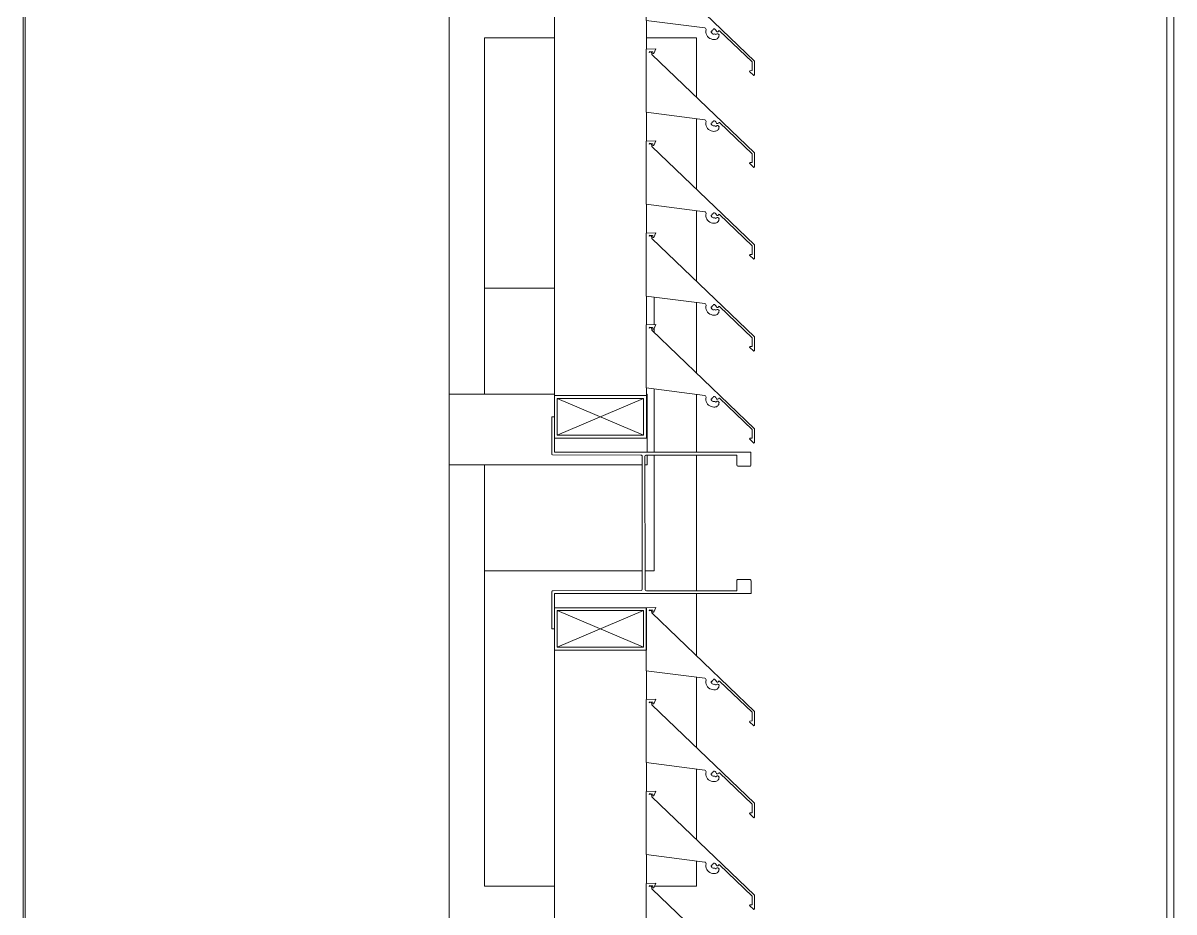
# Model space of a CAD drawing. Header units: millimetres. Extents: x -220592 to 404889, y -217665 to 38245.
# Drawn here: x 7599.07 to 7607.21, y -48134.31 to -48128.02 of the extents above; entities that cross this region are included whole.
import ezdxf

# ---------------------------------------------------------------- set-up
doc = ezdxf.new("R2010")
doc.units = ezdxf.units.MM
doc.linetypes.add('XKITLINE00', pattern=[0])
doc.layers.add('000 - 0_HIDE_OBJ_FRAMING_DEF_SUB_1', color=7, linetype='Continuous')
doc.layers.add('Part', color=7, linetype='Continuous', lineweight=0)

# ---------------------------------------------------------------- blocks, each defined once
blk = doc.blocks.new('*A13531')
at = {"layer": '000 - 0_HIDE_OBJ_FRAMING_DEF_SUB_1', "color": 7, "linetype": 'XKITLINE00', "lineweight": 0}
for p, q in [((-138.563334, 70.570805), (-138.563334, 90.904836)), ((-135.563334, 67.570805), (-135.563334, 90.530603))]:
    blk.add_line(p, q, dxfattribs=at)
blk = doc.blocks.new('*A13673')
at = {"layer": 'Part', "color": 7, "linetype": 'XKITLINE00', "lineweight": 0}
for p, q in [((-134.168236, 82.660123), (-134.168243, 82.214453)), ((-134.10055, 82.662745), (-134.168236, 82.660123)), ((-134.148356, 82.638428), (-134.14632, 82.645001)), ((-134.13134, 82.641332), (-134.148356, 82.638428)), ((-134.14632, 82.645001), (-134.121337, 82.641861)), ((-134.128443, 82.622789), (-134.13134, 82.641332)), ((-134.121337, 82.641861), (-134.121208, 82.62967)), ((-134.116085, 82.629258), (-134.10055, 82.662745)), ((-133.403321, 81.926543), (-134.128443, 82.622789)), ((-134.121208, 82.62967), (-134.116085, 82.629258)), ((-134.168243, 82.214453), (-133.754237, 82.161423)), ((-133.754237, 82.161423), (-133.749162, 82.159233)), ((-133.749162, 82.159233), (-133.746025, 82.154681)), ((-133.746025, 82.154681), (-133.745786, 82.149159)), ((-133.695578, 82.146735), (-133.693256, 82.154125)), ((-133.693256, 82.154125), (-133.686584, 82.153703)), ((-133.686584, 82.153703), (-133.680508, 82.150913)), ((-133.745786, 82.149159), (-133.747272, 82.139025)), ((-133.747272, 82.139025), (-133.746897, 82.128789)), ((-133.746897, 82.128789), (-133.744674, 82.11879)), ((-133.744674, 82.11879), (-133.740676, 82.10936)), ((-133.740676, 82.10936), (-133.735036, 82.10081)), ((-133.735036, 82.10081), (-133.72794, 82.093423)), ((-133.72794, 82.093423), (-133.719624, 82.087445)), ((-133.719624, 82.087445), (-133.710361, 82.083072)), ((-133.710361, 82.083072), (-133.70046, 82.080449)), ((-133.709279, 82.137625), (-133.701573, 82.138731)), ((-133.70871, 82.131141), (-133.709279, 82.137625)), ((-133.705908, 82.125267), (-133.70871, 82.131141)), ((-133.701226, 82.120745), (-133.705908, 82.125267)), ((-133.702743, 82.145791), (-133.695578, 82.146735)), ((-133.701573, 82.138731), (-133.702743, 82.145791)), ((-133.695258, 82.118147), (-133.701226, 82.120745)), ((-133.70046, 82.080449), (-133.690247, 82.079664)), ((-133.688758, 82.117803), (-133.695258, 82.118147)), ((-133.690247, 82.079664), (-133.683448, 82.079762)), ((-133.68284, 82.118708), (-133.688758, 82.117803)), ((-133.683448, 82.079762), (-133.67772, 82.080398)), ((-133.678029, 82.116301), (-133.68284, 82.118708)), ((-133.680508, 82.150913), (-133.675841, 82.146126)), ((-133.675999, 82.11132), (-133.678029, 82.116301)), ((-133.67772, 82.080398), (-133.672219, 82.082117)), ((-133.673057, 82.116792), (-133.675999, 82.11132)), ((-133.675841, 82.146126), (-133.672727, 82.138553)), ((-133.6679, 82.12001), (-133.673057, 82.116792)), ((-133.672727, 82.138553), (-133.668544, 82.134396)), ((-133.672219, 82.082117), (-133.667149, 82.084857)), ((-133.668544, 82.134396), (-133.66265, 82.13419)), ((-133.661823, 82.119998), (-133.6679, 82.12001)), ((-133.667149, 82.084857), (-133.662695, 82.088515)), ((-133.662695, 82.088515), (-133.659024, 82.092958)), ((-133.66265, 82.13419), (-133.658186, 82.138044)), ((-133.656679, 82.116761), (-133.661823, 82.119998)), ((-133.659024, 82.092958), (-133.65627, 82.098021)), ((-133.658186, 82.138044), (-133.654531, 82.142671)), ((-133.654039, 82.111287), (-133.656679, 82.116761)), ((-133.65627, 82.098021), (-133.654535, 82.103517)), ((-133.654535, 82.103517), (-133.654039, 82.111287)), ((-133.654531, 82.142671), (-133.649372, 82.141579)), ((-133.649372, 82.141579), (-133.418356, 81.920176)), ((-133.418356, 81.920176), (-133.418699, 81.85883)), ((-133.403874, 81.827392), (-133.403321, 81.926543)), ((-133.436119, 81.858733), (-133.437204, 81.853812)), ((-133.437204, 81.853812), (-133.408555, 81.824923)), ((-133.418699, 81.85883), (-133.436119, 81.858733)), ((-133.408555, 81.824923), (-133.403874, 81.827392))]:
    blk.add_line(p, q, dxfattribs=at)
blk = doc.blocks.new('*A13674')
at = {"layer": 'Part', "color": 7, "linetype": 'XKITLINE00', "lineweight": 0}
for p, q in [((-134.168236, 82.010123), (-134.168243, 81.564453)), ((-134.10055, 82.012745), (-134.168236, 82.010123)), ((-134.148356, 81.988428), (-134.14632, 81.995001)), ((-134.13134, 81.991332), (-134.148356, 81.988428)), ((-134.14632, 81.995001), (-134.121337, 81.991861)), ((-134.128443, 81.972789), (-134.13134, 81.991332)), ((-134.121337, 81.991861), (-134.121208, 81.97967)), ((-134.116085, 81.979258), (-134.10055, 82.012745)), ((-133.403321, 81.276543), (-134.128443, 81.972789)), ((-134.121208, 81.97967), (-134.116085, 81.979258)), ((-134.168243, 81.564453), (-133.754237, 81.511423)), ((-133.754237, 81.511423), (-133.749162, 81.509233)), ((-133.749162, 81.509233), (-133.746025, 81.504681)), ((-133.746025, 81.504681), (-133.745786, 81.499159)), ((-133.695578, 81.496735), (-133.693256, 81.504125)), ((-133.693256, 81.504125), (-133.686584, 81.503703)), ((-133.686584, 81.503703), (-133.680508, 81.500913)), ((-133.680508, 81.500913), (-133.675841, 81.496126)), ((-133.745786, 81.499159), (-133.747272, 81.489025)), ((-133.747272, 81.489025), (-133.746897, 81.478789)), ((-133.746897, 81.478789), (-133.744674, 81.46879)), ((-133.744674, 81.46879), (-133.740676, 81.45936)), ((-133.740676, 81.45936), (-133.735036, 81.45081)), ((-133.735036, 81.45081), (-133.72794, 81.443423)), ((-133.72794, 81.443423), (-133.719624, 81.437445)), ((-133.719624, 81.437445), (-133.710361, 81.433072)), ((-133.710361, 81.433072), (-133.70046, 81.430449)), ((-133.709279, 81.487625), (-133.701573, 81.488731)), ((-133.70871, 81.481141), (-133.709279, 81.487625)), ((-133.705908, 81.475267), (-133.70871, 81.481141)), ((-133.701226, 81.470745), (-133.705908, 81.475267)), ((-133.702743, 81.495791), (-133.695578, 81.496735)), ((-133.701573, 81.488731), (-133.702743, 81.495791)), ((-133.695258, 81.468147), (-133.701226, 81.470745)), ((-133.70046, 81.430449), (-133.690247, 81.429664)), ((-133.688758, 81.467803), (-133.695258, 81.468147)), ((-133.690247, 81.429664), (-133.683448, 81.429762)), ((-133.68284, 81.468708), (-133.688758, 81.467803)), ((-133.683448, 81.429762), (-133.67772, 81.430398)), ((-133.678029, 81.466301), (-133.68284, 81.468708)), ((-133.675999, 81.46132), (-133.678029, 81.466301)), ((-133.67772, 81.430398), (-133.672219, 81.432117)), ((-133.673057, 81.466792), (-133.675999, 81.46132)), ((-133.675841, 81.496126), (-133.672727, 81.488553)), ((-133.6679, 81.47001), (-133.673057, 81.466792)), ((-133.672727, 81.488553), (-133.668544, 81.484396)), ((-133.672219, 81.432117), (-133.667149, 81.434857)), ((-133.668544, 81.484396), (-133.66265, 81.48419)), ((-133.661823, 81.469998), (-133.6679, 81.47001)), ((-133.667149, 81.434857), (-133.662695, 81.438515)), ((-133.662695, 81.438515), (-133.659024, 81.442958)), ((-133.66265, 81.48419), (-133.658186, 81.488044)), ((-133.656679, 81.466761), (-133.661823, 81.469998)), ((-133.659024, 81.442958), (-133.65627, 81.448021)), ((-133.658186, 81.488044), (-133.654531, 81.492671)), ((-133.654039, 81.461287), (-133.656679, 81.466761)), ((-133.65627, 81.448021), (-133.654535, 81.453517)), ((-133.654535, 81.453517), (-133.654039, 81.461287)), ((-133.654531, 81.492671), (-133.649372, 81.491579)), ((-133.649372, 81.491579), (-133.418356, 81.270176)), ((-133.418356, 81.270176), (-133.418699, 81.20883)), ((-133.403874, 81.177392), (-133.403321, 81.276543)), ((-133.436119, 81.208733), (-133.437204, 81.203812)), ((-133.437204, 81.203812), (-133.408555, 81.174923)), ((-133.418699, 81.20883), (-133.436119, 81.208733)), ((-133.408555, 81.174923), (-133.403874, 81.177392))]:
    blk.add_line(p, q, dxfattribs=at)
blk = doc.blocks.new('*A13675')
at = {"layer": 'Part', "color": 7, "linetype": 'XKITLINE00', "lineweight": 0}
for p, q in [((-134.168236, 81.360123), (-134.168243, 80.914453)), ((-134.10055, 81.362745), (-134.168236, 81.360123)), ((-134.148356, 81.338428), (-134.14632, 81.345001)), ((-134.13134, 81.341332), (-134.148356, 81.338428)), ((-134.14632, 81.345001), (-134.121337, 81.341861)), ((-134.128443, 81.322789), (-134.13134, 81.341332)), ((-134.121337, 81.341861), (-134.121208, 81.32967)), ((-134.116085, 81.329258), (-134.10055, 81.362745)), ((-133.403321, 80.626543), (-134.128443, 81.322789)), ((-134.121208, 81.32967), (-134.116085, 81.329258)), ((-134.168243, 80.914453), (-133.754237, 80.861423)), ((-133.754237, 80.861423), (-133.749162, 80.859233)), ((-133.749162, 80.859233), (-133.746025, 80.854681)), ((-133.746025, 80.854681), (-133.745786, 80.849159)), ((-133.695578, 80.846735), (-133.693256, 80.854125)), ((-133.693256, 80.854125), (-133.686584, 80.853703)), ((-133.686584, 80.853703), (-133.680508, 80.850913)), ((-133.680508, 80.850913), (-133.675841, 80.846126)), ((-133.745786, 80.849159), (-133.747272, 80.839025)), ((-133.747272, 80.839025), (-133.746897, 80.828789)), ((-133.746897, 80.828789), (-133.744674, 80.81879)), ((-133.744674, 80.81879), (-133.740676, 80.80936)), ((-133.740676, 80.80936), (-133.735036, 80.80081)), ((-133.735036, 80.80081), (-133.72794, 80.793423)), ((-133.72794, 80.793423), (-133.719624, 80.787445)), ((-133.719624, 80.787445), (-133.710361, 80.783072)), ((-133.710361, 80.783072), (-133.70046, 80.780449)), ((-133.709279, 80.837625), (-133.701573, 80.838731)), ((-133.70871, 80.831141), (-133.709279, 80.837625)), ((-133.705908, 80.825267), (-133.70871, 80.831141)), ((-133.701226, 80.820745), (-133.705908, 80.825267)), ((-133.702743, 80.845791), (-133.695578, 80.846735)), ((-133.701573, 80.838731), (-133.702743, 80.845791)), ((-133.695258, 80.818147), (-133.701226, 80.820745)), ((-133.70046, 80.780449), (-133.690247, 80.779664)), ((-133.688758, 80.817803), (-133.695258, 80.818147)), ((-133.690247, 80.779664), (-133.683448, 80.779762)), ((-133.68284, 80.818708), (-133.688758, 80.817803)), ((-133.683448, 80.779762), (-133.67772, 80.780398)), ((-133.678029, 80.816301), (-133.68284, 80.818708)), ((-133.675999, 80.81132), (-133.678029, 80.816301)), ((-133.67772, 80.780398), (-133.672219, 80.782117)), ((-133.673057, 80.816792), (-133.675999, 80.81132)), ((-133.675841, 80.846126), (-133.672727, 80.838553)), ((-133.6679, 80.82001), (-133.673057, 80.816792)), ((-133.672727, 80.838553), (-133.668544, 80.834396)), ((-133.672219, 80.782117), (-133.667149, 80.784857)), ((-133.668544, 80.834396), (-133.66265, 80.83419)), ((-133.661823, 80.819998), (-133.6679, 80.82001)), ((-133.667149, 80.784857), (-133.662695, 80.788515)), ((-133.662695, 80.788515), (-133.659024, 80.792958)), ((-133.66265, 80.83419), (-133.658186, 80.838044)), ((-133.656679, 80.816761), (-133.661823, 80.819998)), ((-133.659024, 80.792958), (-133.65627, 80.798021)), ((-133.658186, 80.838044), (-133.654531, 80.842671)), ((-133.654039, 80.811287), (-133.656679, 80.816761)), ((-133.65627, 80.798021), (-133.654535, 80.803517)), ((-133.654535, 80.803517), (-133.654039, 80.811287)), ((-133.654531, 80.842671), (-133.649372, 80.841579)), ((-133.649372, 80.841579), (-133.418356, 80.620176)), ((-133.418356, 80.620176), (-133.418699, 80.55883)), ((-133.403874, 80.527392), (-133.403321, 80.626543)), ((-133.436119, 80.558733), (-133.437204, 80.553812)), ((-133.437204, 80.553812), (-133.408555, 80.524923)), ((-133.418699, 80.55883), (-133.436119, 80.558733)), ((-133.408555, 80.524923), (-133.403874, 80.527392))]:
    blk.add_line(p, q, dxfattribs=at)
blk = doc.blocks.new('*A13676')
at = {"layer": 'Part', "color": 7, "linetype": 'XKITLINE00', "lineweight": 0}
for p, q in [((-134.168236, 80.710123), (-134.168243, 80.264453)), ((-134.10055, 80.712745), (-134.168236, 80.710123)), ((-134.148356, 80.688428), (-134.14632, 80.695001)), ((-134.13134, 80.691332), (-134.148356, 80.688428)), ((-134.14632, 80.695001), (-134.121337, 80.691861)), ((-134.128443, 80.672789), (-134.13134, 80.691332)), ((-134.121337, 80.691861), (-134.121208, 80.67967)), ((-134.116085, 80.679258), (-134.10055, 80.712745)), ((-133.403321, 79.976543), (-134.128443, 80.672789)), ((-134.121208, 80.67967), (-134.116085, 80.679258)), ((-134.168243, 80.264453), (-133.754237, 80.211423)), ((-133.754237, 80.211423), (-133.749162, 80.209233)), ((-133.749162, 80.209233), (-133.746025, 80.204681)), ((-133.745786, 80.199159), (-133.747272, 80.189025)), ((-133.746025, 80.204681), (-133.745786, 80.199159)), ((-133.695578, 80.196735), (-133.693256, 80.204125)), ((-133.693256, 80.204125), (-133.686584, 80.203703)), ((-133.686584, 80.203703), (-133.680508, 80.200913)), ((-133.680508, 80.200913), (-133.675841, 80.196126)), ((-133.747272, 80.189025), (-133.746897, 80.178789)), ((-133.746897, 80.178789), (-133.744674, 80.16879)), ((-133.744674, 80.16879), (-133.740676, 80.15936)), ((-133.740676, 80.15936), (-133.735036, 80.15081)), ((-133.735036, 80.15081), (-133.72794, 80.143423)), ((-133.72794, 80.143423), (-133.719624, 80.137445)), ((-133.719624, 80.137445), (-133.710361, 80.133072)), ((-133.710361, 80.133072), (-133.70046, 80.130449)), ((-133.709279, 80.187625), (-133.701573, 80.188731)), ((-133.70871, 80.181141), (-133.709279, 80.187625)), ((-133.705908, 80.175267), (-133.70871, 80.181141)), ((-133.701226, 80.170745), (-133.705908, 80.175267)), ((-133.702743, 80.195791), (-133.695578, 80.196735)), ((-133.701573, 80.188731), (-133.702743, 80.195791)), ((-133.695258, 80.168147), (-133.701226, 80.170745)), ((-133.70046, 80.130449), (-133.690247, 80.129664)), ((-133.688758, 80.167803), (-133.695258, 80.168147)), ((-133.690247, 80.129664), (-133.683448, 80.129762)), ((-133.68284, 80.168708), (-133.688758, 80.167803)), ((-133.683448, 80.129762), (-133.67772, 80.130398)), ((-133.678029, 80.166301), (-133.68284, 80.168708)), ((-133.675999, 80.16132), (-133.678029, 80.166301)), ((-133.67772, 80.130398), (-133.672219, 80.132117)), ((-133.673057, 80.166792), (-133.675999, 80.16132)), ((-133.675841, 80.196126), (-133.672727, 80.188553)), ((-133.6679, 80.17001), (-133.673057, 80.166792)), ((-133.672727, 80.188553), (-133.668544, 80.184396)), ((-133.672219, 80.132117), (-133.667149, 80.134857)), ((-133.668544, 80.184396), (-133.66265, 80.18419)), ((-133.661823, 80.169998), (-133.6679, 80.17001)), ((-133.667149, 80.134857), (-133.662695, 80.138515)), ((-133.662695, 80.138515), (-133.659024, 80.142958)), ((-133.66265, 80.18419), (-133.658186, 80.188044)), ((-133.656679, 80.166761), (-133.661823, 80.169998)), ((-133.659024, 80.142958), (-133.65627, 80.148021)), ((-133.658186, 80.188044), (-133.654531, 80.192671)), ((-133.654039, 80.161287), (-133.656679, 80.166761)), ((-133.65627, 80.148021), (-133.654535, 80.153517)), ((-133.654535, 80.153517), (-133.654039, 80.161287)), ((-133.654531, 80.192671), (-133.649372, 80.191579)), ((-133.649372, 80.191579), (-133.418356, 79.970176)), ((-133.418356, 79.970176), (-133.418699, 79.90883)), ((-133.403874, 79.877392), (-133.403321, 79.976543)), ((-133.436119, 79.908733), (-133.437204, 79.903812)), ((-133.437204, 79.903812), (-133.408555, 79.874923)), ((-133.418699, 79.90883), (-133.436119, 79.908733)), ((-133.408555, 79.874923), (-133.403874, 79.877392))]:
    blk.add_line(p, q, dxfattribs=at)
blk = doc.blocks.new('*A13677')
at = {"layer": 'Part', "color": 7, "linetype": 'XKITLINE00', "lineweight": 0}
for p, q in [((-134.168236, 80.060123), (-134.168243, 79.614453)), ((-134.10055, 80.062745), (-134.168236, 80.060123)), ((-134.148356, 80.038428), (-134.14632, 80.045001)), ((-134.13134, 80.041332), (-134.148356, 80.038428)), ((-134.14632, 80.045001), (-134.121337, 80.041861)), ((-134.128443, 80.022789), (-134.13134, 80.041332)), ((-134.121337, 80.041861), (-134.121208, 80.02967)), ((-134.116085, 80.029258), (-134.10055, 80.062745)), ((-133.403321, 79.326543), (-134.128443, 80.022789)), ((-134.121208, 80.02967), (-134.116085, 80.029258)), ((-134.168243, 79.614453), (-133.754237, 79.561423)), ((-133.754237, 79.561423), (-133.749162, 79.559233)), ((-133.749162, 79.559233), (-133.746025, 79.554681)), ((-133.745786, 79.549159), (-133.747272, 79.539025)), ((-133.746025, 79.554681), (-133.745786, 79.549159)), ((-133.702743, 79.545791), (-133.695578, 79.546735)), ((-133.695578, 79.546735), (-133.693256, 79.554125)), ((-133.693256, 79.554125), (-133.686584, 79.553703)), ((-133.686584, 79.553703), (-133.680508, 79.550913)), ((-133.680508, 79.550913), (-133.675841, 79.546126)), ((-133.747272, 79.539025), (-133.746897, 79.528789)), ((-133.746897, 79.528789), (-133.744674, 79.51879)), ((-133.744674, 79.51879), (-133.740676, 79.50936)), ((-133.740676, 79.50936), (-133.735036, 79.50081)), ((-133.735036, 79.50081), (-133.72794, 79.493423)), ((-133.72794, 79.493423), (-133.719624, 79.487445)), ((-133.719624, 79.487445), (-133.710361, 79.483072)), ((-133.710361, 79.483072), (-133.70046, 79.480449)), ((-133.709279, 79.537625), (-133.701573, 79.538731)), ((-133.70871, 79.531141), (-133.709279, 79.537625)), ((-133.705908, 79.525267), (-133.70871, 79.531141)), ((-133.701226, 79.520745), (-133.705908, 79.525267)), ((-133.701573, 79.538731), (-133.702743, 79.545791)), ((-133.695258, 79.518147), (-133.701226, 79.520745)), ((-133.70046, 79.480449), (-133.690247, 79.479664)), ((-133.688758, 79.517803), (-133.695258, 79.518147)), ((-133.690247, 79.479664), (-133.683448, 79.479762)), ((-133.68284, 79.518708), (-133.688758, 79.517803)), ((-133.683448, 79.479762), (-133.67772, 79.480398)), ((-133.678029, 79.516301), (-133.68284, 79.518708)), ((-133.675999, 79.51132), (-133.678029, 79.516301)), ((-133.67772, 79.480398), (-133.672219, 79.482117)), ((-133.673057, 79.516792), (-133.675999, 79.51132)), ((-133.675841, 79.546126), (-133.672727, 79.538553)), ((-133.6679, 79.52001), (-133.673057, 79.516792)), ((-133.672727, 79.538553), (-133.668544, 79.534396)), ((-133.672219, 79.482117), (-133.667149, 79.484857)), ((-133.668544, 79.534396), (-133.66265, 79.53419)), ((-133.661823, 79.519998), (-133.6679, 79.52001)), ((-133.667149, 79.484857), (-133.662695, 79.488515)), ((-133.662695, 79.488515), (-133.659024, 79.492958)), ((-133.66265, 79.53419), (-133.658186, 79.538044)), ((-133.656679, 79.516761), (-133.661823, 79.519998)), ((-133.659024, 79.492958), (-133.65627, 79.498021)), ((-133.658186, 79.538044), (-133.654531, 79.542671)), ((-133.654039, 79.511287), (-133.656679, 79.516761)), ((-133.65627, 79.498021), (-133.654535, 79.503517)), ((-133.654535, 79.503517), (-133.654039, 79.511287)), ((-133.654531, 79.542671), (-133.649372, 79.541579)), ((-133.649372, 79.541579), (-133.418356, 79.320176)), ((-133.418356, 79.320176), (-133.418699, 79.25883)), ((-133.403874, 79.227392), (-133.403321, 79.326543)), ((-133.436119, 79.258733), (-133.437204, 79.253812)), ((-133.437204, 79.253812), (-133.408555, 79.224923)), ((-133.418699, 79.25883), (-133.436119, 79.258733)), ((-133.408555, 79.224923), (-133.403874, 79.227392))]:
    blk.add_line(p, q, dxfattribs=at)
blk = doc.blocks.new('*A13678')
at = {"layer": 'Part', "color": 7, "linetype": 'XKITLINE00', "lineweight": 0}
for p, q in [((-134.168045, 79.560249), (-134.818045, 79.560249)), ((-134.818045, 79.560249), (-134.818045, 79.260249)), ((-134.168045, 79.260249), (-134.168045, 79.560249)), ((-134.798045, 79.280249), (-134.188045, 79.540249)), ((-134.798045, 79.540249), (-134.188045, 79.280249)), ((-134.798045, 79.280249), (-134.798045, 79.540249)), ((-134.798045, 79.540249), (-134.188045, 79.540249)), ((-134.188045, 79.540249), (-134.188045, 79.280249)), ((-134.818045, 79.260249), (-134.168045, 79.260249)), ((-134.188045, 79.280249), (-134.798045, 79.280249))]:
    blk.add_line(p, q, dxfattribs=at)
blk = doc.blocks.new('*A13690')
at = {"layer": 'Part', "color": 7, "linetype": 'XKITLINE00', "lineweight": 0}
for p, q in [((-134.818045, 79.560249), (-134.818045, 90.160135)), ((-134.168045, 89.810131), (-134.168045, 90.014427)), ((-134.168045, 89.160131), (-134.168045, 89.364427)), ((-134.168045, 88.510131), (-134.168045, 88.714427)), ((-134.168045, 87.860131), (-134.168045, 88.064427)), ((-134.168045, 87.210131), (-134.168045, 87.414427)), ((-134.168045, 86.560131), (-134.168045, 86.764427)), ((-134.168045, 85.910131), (-134.168045, 86.114427)), ((-134.168045, 85.260131), (-134.168045, 85.464427)), ((-134.168045, 84.610131), (-134.168045, 84.814427)), ((-134.168045, 83.960131), (-134.168045, 84.164427)), ((-134.168045, 83.310131), (-134.168045, 83.514427)), ((-134.168045, 82.660131), (-134.168045, 82.864427)), ((-134.168045, 82.010131), (-134.168045, 82.214427)), ((-134.168045, 81.360131), (-134.168045, 81.564427)), ((-134.168045, 80.710131), (-134.168045, 80.914427)), ((-134.168045, 80.060131), (-134.168045, 80.264427)), ((-134.168045, 79.560249), (-134.168045, 79.614427))]:
    blk.add_line(p, q, dxfattribs=at)
blk = doc.blocks.new('*A13691')
at = {"layer": 'Part', "color": 7, "linetype": 'XKITLINE00', "lineweight": 0}
for p, q in [((-135.313349, 80.320764), (-134.818045, 80.320764)), ((-135.313349, 79.570764), (-135.313349, 80.320764)), ((-134.113349, 80.062249), (-134.113349, 80.257421)), ((-134.113349, 80.008296), (-134.113349, 80.035156)), ((-134.113349, 79.160153), (-134.113349, 79.607421)), ((-135.313349, 78.320764), (-135.313349, 79.070764)), ((-134.113349, 78.320764), (-134.113349, 79.139461)), ((-135.313349, 78.320764), (-134.197571, 78.320764)), ((-134.176918, 78.320764), (-134.113349, 78.320764))]:
    blk.add_line(p, q, dxfattribs=at)
blk = doc.blocks.new('*A13692')
at = {"layer": 'Part', "color": 7, "linetype": 'XKITLINE00', "lineweight": 0}
for p, q in [((-135.563334, 79.570764), (-134.818045, 79.570764)), ((-134.168045, 79.570764), (-134.163349, 79.570764)), ((-134.163349, 79.160144), (-134.163349, 79.570764)), ((-135.563334, 79.070764), (-134.197702, 79.070764)), ((-134.177654, 79.070764), (-134.163349, 79.070764)), ((-134.163349, 79.070764), (-134.163349, 79.139393))]:
    blk.add_line(p, q, dxfattribs=at)
blk = doc.blocks.new('*A13837')
at = {"layer": 'Part', "color": 7, "linetype": 'XKITLINE00', "lineweight": 0}
for p, q in [((-134.817761, 79.41003), (-134.837761, 79.410027)), ((-134.837761, 79.410027), (-134.837716, 79.150027)), ((-134.817717, 79.16003), (-134.817761, 79.41003)), ((-134.837716, 79.150027), (-134.836029, 79.144471)), ((-134.836029, 79.144471), (-134.831541, 79.140789)), ((-134.831541, 79.140789), (-134.207714, 79.140137)), ((-133.427717, 79.160273), (-134.817717, 79.16003)), ((-134.207714, 79.140137), (-134.202158, 79.138452)), ((-134.171541, 79.139382), (-133.527714, 79.140255)), ((-133.527714, 79.140255), (-133.527702, 79.070255)), ((-133.428462, 79.066446), (-133.427717, 79.160273)), ((-134.202158, 79.138452), (-134.198474, 79.133965)), ((-134.198474, 79.133965), (-134.197712, 79.130138)), ((-134.197548, 78.190138), (-134.197712, 79.130138)), ((-134.177712, 79.130142), (-134.176028, 79.135698)), ((-134.176786, 78.186315), (-134.177712, 79.130142)), ((-134.176028, 79.135698), (-134.171541, 79.139382)), ((-133.527702, 79.070255), (-133.526015, 79.0647)), ((-133.526015, 79.0647), (-133.521527, 79.061018)), ((-133.521527, 79.061018), (-133.4377, 79.060271)), ((-133.4377, 79.060271), (-133.432145, 79.061957)), ((-133.432145, 79.061957), (-133.428462, 79.066446)), ((-133.526798, 78.254082), (-133.527546, 78.180255)), ((-133.523116, 78.258571), (-133.526798, 78.254082)), ((-133.51756, 78.260257), (-133.523116, 78.258571)), ((-133.433733, 78.25951), (-133.51756, 78.260257)), ((-133.429245, 78.255828), (-133.433733, 78.25951)), ((-133.427559, 78.250273), (-133.429245, 78.255828)), ((-133.427543, 78.160273), (-133.427559, 78.250273)), ((-134.836784, 78.173854), (-134.837499, 77.910027)), ((-134.833102, 78.178342), (-134.836784, 78.173854)), ((-134.827546, 78.180028), (-134.833102, 78.178342)), ((-134.20372, 78.180899), (-134.827546, 78.180028)), ((-134.199232, 78.184582), (-134.20372, 78.180899)), ((-134.197548, 78.190138), (-134.199232, 78.184582)), ((-134.173102, 78.181828), (-134.176786, 78.186315)), ((-134.167546, 78.180144), (-134.173102, 78.181828)), ((-133.527546, 78.180255), (-134.167546, 78.180144)), ((-134.817543, 78.16003), (-133.427543, 78.160273)), ((-134.817499, 77.91003), (-134.817543, 78.16003)), ((-134.837499, 77.910027), (-134.817499, 77.91003))]:
    blk.add_line(p, q, dxfattribs=at)
blk = doc.blocks.new('*A13845')
at = {"layer": '000 - 0_HIDE_OBJ_FRAMING_DEF_SUB_1', "color": 7, "linetype": 'XKITLINE00', "lineweight": 0}
for p, q in [((-130.485516, 59.830765), (-130.485516, 88.290005)), ((-130.435516, 59.830765), (-130.435516, 88.23979))]:
    blk.add_line(p, q, dxfattribs=at)
blk = doc.blocks.new('*A13851')
at = {"layer": 'Part', "color": 7, "linetype": 'XKITLINE00', "lineweight": 0}
for p, q in [((-134.818045, 67.225501), (-134.818045, 77.760135)), ((-134.168045, 77.410131), (-134.168045, 77.614427)), ((-134.168045, 76.760131), (-134.168045, 76.964427)), ((-134.168045, 76.110131), (-134.168045, 76.314427)), ((-134.168045, 75.460131), (-134.168045, 75.664427)), ((-134.168045, 74.810131), (-134.168045, 75.014427)), ((-134.168045, 74.160131), (-134.168045, 74.364427)), ((-134.168045, 73.510131), (-134.168045, 73.714427)), ((-134.168045, 72.860131), (-134.168045, 73.064427)), ((-134.168045, 72.210131), (-134.168045, 72.414427)), ((-134.168045, 71.560131), (-134.168045, 71.764427)), ((-134.168045, 70.910131), (-134.168045, 71.114427)), ((-134.168045, 70.260131), (-134.168045, 70.464427)), ((-134.168045, 69.610131), (-134.168045, 69.814427)), ((-134.168045, 68.960131), (-134.168045, 69.164427)), ((-134.168045, 68.310131), (-134.168045, 68.514427)), ((-134.168045, 67.660131), (-134.168045, 67.864427))]:
    blk.add_line(p, q, dxfattribs=at)
blk = doc.blocks.new('*A13867')
at = {"layer": 'Part', "color": 7, "linetype": 'XKITLINE00', "lineweight": 0}
blk.add_line((-138.577448, 70.570805), (-138.577448, 90.919535), dxfattribs=at)
blk = doc.blocks.new('*A13868')
at = {"layer": 'Part', "color": 7, "linetype": 'XKITLINE00', "lineweight": 0}
for p, q in [((-135.313349, 82.090846), (-134.818045, 82.090846)), ((-135.313349, 79.570764), (-135.313349, 82.090846)), ((-134.168045, 82.090846), (-133.813349, 82.090846)), ((-133.813349, 81.670243), (-133.813349, 82.090846)), ((-133.813349, 81.020243), (-133.813349, 81.518995)), ((-133.813349, 80.370243), (-133.813349, 80.868995)), ((-133.813349, 79.720243), (-133.813349, 80.218995)), ((-133.813349, 79.160205), (-133.813349, 79.568995)), ((-133.813349, 78.180205), (-133.813349, 79.139868)), ((-135.313349, 76.090846), (-135.313349, 79.070764)), ((-133.813349, 77.720243), (-133.813349, 78.160205)), ((-133.813349, 77.070243), (-133.813349, 77.568995)), ((-133.813349, 76.420243), (-133.813349, 76.918995)), ((-133.813349, 76.090846), (-133.813349, 76.268995)), ((-135.313349, 76.090846), (-134.818045, 76.090846)), ((-134.147607, 76.090846), (-134.134188, 76.090846)), ((-134.131264, 76.090846), (-134.121326, 76.090846)), ((-134.110709, 76.090846), (-133.813349, 76.090846))]:
    blk.add_line(p, q, dxfattribs=at)
blk = doc.blocks.new('*A13983')
at = {"layer": 'Part', "color": 7, "linetype": 'XKITLINE00', "lineweight": 0}
for p, q in [((-134.168236, 78.060123), (-134.168243, 77.614453)), ((-134.10055, 78.062745), (-134.168236, 78.060123)), ((-134.148356, 78.038428), (-134.14632, 78.045001)), ((-134.13134, 78.041332), (-134.148356, 78.038428)), ((-134.14632, 78.045001), (-134.121337, 78.041861)), ((-134.128443, 78.022789), (-134.13134, 78.041332)), ((-133.403321, 77.326543), (-134.128443, 78.022789)), ((-134.121337, 78.041861), (-134.121208, 78.02967)), ((-134.121208, 78.02967), (-134.116085, 78.029258)), ((-134.116085, 78.029258), (-134.10055, 78.062745)), ((-134.168243, 77.614453), (-133.754237, 77.561423)), ((-133.754237, 77.561423), (-133.749162, 77.559233)), ((-133.749162, 77.559233), (-133.746025, 77.554681)), ((-133.745786, 77.549159), (-133.747272, 77.539025)), ((-133.747272, 77.539025), (-133.746897, 77.528789)), ((-133.746897, 77.528789), (-133.744674, 77.51879)), ((-133.746025, 77.554681), (-133.745786, 77.549159)), ((-133.744674, 77.51879), (-133.740676, 77.50936)), ((-133.709279, 77.537625), (-133.701573, 77.538731)), ((-133.70871, 77.531141), (-133.709279, 77.537625)), ((-133.705908, 77.525267), (-133.70871, 77.531141)), ((-133.701226, 77.520745), (-133.705908, 77.525267)), ((-133.702743, 77.545791), (-133.695578, 77.546735)), ((-133.701573, 77.538731), (-133.702743, 77.545791)), ((-133.695258, 77.518147), (-133.701226, 77.520745)), ((-133.695578, 77.546735), (-133.693256, 77.554125)), ((-133.688758, 77.517803), (-133.695258, 77.518147)), ((-133.693256, 77.554125), (-133.686584, 77.553703)), ((-133.68284, 77.518708), (-133.688758, 77.517803)), ((-133.686584, 77.553703), (-133.680508, 77.550913)), ((-133.678029, 77.516301), (-133.68284, 77.518708)), ((-133.680508, 77.550913), (-133.675841, 77.546126)), ((-133.675999, 77.51132), (-133.678029, 77.516301)), ((-133.673057, 77.516792), (-133.675999, 77.51132)), ((-133.675841, 77.546126), (-133.672727, 77.538553)), ((-133.6679, 77.52001), (-133.673057, 77.516792)), ((-133.672727, 77.538553), (-133.668544, 77.534396)), ((-133.668544, 77.534396), (-133.66265, 77.53419)), ((-133.661823, 77.519998), (-133.6679, 77.52001)), ((-133.66265, 77.53419), (-133.658186, 77.538044)), ((-133.656679, 77.516761), (-133.661823, 77.519998)), ((-133.658186, 77.538044), (-133.654531, 77.542671)), ((-133.654039, 77.511287), (-133.656679, 77.516761)), ((-133.654535, 77.503517), (-133.654039, 77.511287)), ((-133.654531, 77.542671), (-133.649372, 77.541579)), ((-133.649372, 77.541579), (-133.418356, 77.320176)), ((-133.740676, 77.50936), (-133.735036, 77.50081)), ((-133.735036, 77.50081), (-133.72794, 77.493423)), ((-133.72794, 77.493423), (-133.719624, 77.487445)), ((-133.719624, 77.487445), (-133.710361, 77.483072)), ((-133.710361, 77.483072), (-133.70046, 77.480449)), ((-133.70046, 77.480449), (-133.690247, 77.479664)), ((-133.690247, 77.479664), (-133.683448, 77.479762)), ((-133.683448, 77.479762), (-133.67772, 77.480398)), ((-133.67772, 77.480398), (-133.672219, 77.482117)), ((-133.672219, 77.482117), (-133.667149, 77.484857)), ((-133.667149, 77.484857), (-133.662695, 77.488515)), ((-133.662695, 77.488515), (-133.659024, 77.492958)), ((-133.659024, 77.492958), (-133.65627, 77.498021)), ((-133.65627, 77.498021), (-133.654535, 77.503517)), ((-133.418356, 77.320176), (-133.418699, 77.25883)), ((-133.403874, 77.227392), (-133.403321, 77.326543)), ((-133.436119, 77.258733), (-133.437204, 77.253812)), ((-133.437204, 77.253812), (-133.408555, 77.224923)), ((-133.418699, 77.25883), (-133.436119, 77.258733)), ((-133.408555, 77.224923), (-133.403874, 77.227392))]:
    blk.add_line(p, q, dxfattribs=at)
blk = doc.blocks.new('*A13984')
at = {"layer": 'Part', "color": 7, "linetype": 'XKITLINE00', "lineweight": 0}
for p, q in [((-134.168236, 77.410123), (-134.168243, 76.964453)), ((-134.10055, 77.412745), (-134.168236, 77.410123)), ((-134.148356, 77.388428), (-134.14632, 77.395001)), ((-134.13134, 77.391332), (-134.148356, 77.388428)), ((-134.14632, 77.395001), (-134.121337, 77.391861)), ((-134.128443, 77.372789), (-134.13134, 77.391332)), ((-133.403321, 76.676543), (-134.128443, 77.372789)), ((-134.121337, 77.391861), (-134.121208, 77.37967)), ((-134.121208, 77.37967), (-134.116085, 77.379258)), ((-134.116085, 77.379258), (-134.10055, 77.412745)), ((-134.168243, 76.964453), (-133.754237, 76.911423)), ((-133.754237, 76.911423), (-133.749162, 76.909233)), ((-133.749162, 76.909233), (-133.746025, 76.904681)), ((-133.745786, 76.899159), (-133.747272, 76.889025)), ((-133.747272, 76.889025), (-133.746897, 76.878789)), ((-133.746897, 76.878789), (-133.744674, 76.86879)), ((-133.746025, 76.904681), (-133.745786, 76.899159)), ((-133.744674, 76.86879), (-133.740676, 76.85936)), ((-133.709279, 76.887625), (-133.701573, 76.888731)), ((-133.70871, 76.881141), (-133.709279, 76.887625)), ((-133.705908, 76.875267), (-133.70871, 76.881141)), ((-133.701226, 76.870745), (-133.705908, 76.875267)), ((-133.702743, 76.895791), (-133.695578, 76.896735)), ((-133.701573, 76.888731), (-133.702743, 76.895791)), ((-133.695258, 76.868147), (-133.701226, 76.870745)), ((-133.695578, 76.896735), (-133.693256, 76.904125)), ((-133.688758, 76.867803), (-133.695258, 76.868147)), ((-133.693256, 76.904125), (-133.686584, 76.903703)), ((-133.68284, 76.868708), (-133.688758, 76.867803)), ((-133.686584, 76.903703), (-133.680508, 76.900913)), ((-133.678029, 76.866301), (-133.68284, 76.868708)), ((-133.680508, 76.900913), (-133.675841, 76.896126)), ((-133.675999, 76.86132), (-133.678029, 76.866301)), ((-133.673057, 76.866792), (-133.675999, 76.86132)), ((-133.675841, 76.896126), (-133.672727, 76.888553)), ((-133.6679, 76.87001), (-133.673057, 76.866792)), ((-133.672727, 76.888553), (-133.668544, 76.884396)), ((-133.668544, 76.884396), (-133.66265, 76.88419)), ((-133.661823, 76.869998), (-133.6679, 76.87001)), ((-133.66265, 76.88419), (-133.658186, 76.888044)), ((-133.656679, 76.866761), (-133.661823, 76.869998)), ((-133.658186, 76.888044), (-133.654531, 76.892671)), ((-133.654039, 76.861287), (-133.656679, 76.866761)), ((-133.654535, 76.853517), (-133.654039, 76.861287)), ((-133.654531, 76.892671), (-133.649372, 76.891579)), ((-133.649372, 76.891579), (-133.418356, 76.670176)), ((-133.740676, 76.85936), (-133.735036, 76.85081)), ((-133.735036, 76.85081), (-133.72794, 76.843423)), ((-133.72794, 76.843423), (-133.719624, 76.837445)), ((-133.719624, 76.837445), (-133.710361, 76.833072)), ((-133.710361, 76.833072), (-133.70046, 76.830449)), ((-133.70046, 76.830449), (-133.690247, 76.829664)), ((-133.690247, 76.829664), (-133.683448, 76.829762)), ((-133.683448, 76.829762), (-133.67772, 76.830398)), ((-133.67772, 76.830398), (-133.672219, 76.832117)), ((-133.672219, 76.832117), (-133.667149, 76.834857)), ((-133.667149, 76.834857), (-133.662695, 76.838515)), ((-133.662695, 76.838515), (-133.659024, 76.842958)), ((-133.659024, 76.842958), (-133.65627, 76.848021)), ((-133.65627, 76.848021), (-133.654535, 76.853517)), ((-133.418356, 76.670176), (-133.418699, 76.60883)), ((-133.403874, 76.577392), (-133.403321, 76.676543)), ((-133.436119, 76.608733), (-133.437204, 76.603812)), ((-133.437204, 76.603812), (-133.408555, 76.574923)), ((-133.418699, 76.60883), (-133.436119, 76.608733)), ((-133.408555, 76.574923), (-133.403874, 76.577392))]:
    blk.add_line(p, q, dxfattribs=at)
blk = doc.blocks.new('*A13985')
at = {"layer": 'Part', "color": 7, "linetype": 'XKITLINE00', "lineweight": 0}
for p, q in [((-134.168236, 76.760123), (-134.168243, 76.314453)), ((-134.10055, 76.762745), (-134.168236, 76.760123)), ((-134.148356, 76.738428), (-134.14632, 76.745001)), ((-134.13134, 76.741332), (-134.148356, 76.738428)), ((-134.14632, 76.745001), (-134.121337, 76.741861)), ((-134.128443, 76.722789), (-134.13134, 76.741332)), ((-133.403321, 76.026543), (-134.128443, 76.722789)), ((-134.121337, 76.741861), (-134.121208, 76.72967)), ((-134.121208, 76.72967), (-134.116085, 76.729258)), ((-134.116085, 76.729258), (-134.10055, 76.762745)), ((-134.168243, 76.314453), (-133.754237, 76.261423)), ((-133.754237, 76.261423), (-133.749162, 76.259233)), ((-133.749162, 76.259233), (-133.746025, 76.254681)), ((-133.745786, 76.249159), (-133.747272, 76.239025)), ((-133.747272, 76.239025), (-133.746897, 76.228789)), ((-133.746897, 76.228789), (-133.744674, 76.21879)), ((-133.746025, 76.254681), (-133.745786, 76.249159)), ((-133.744674, 76.21879), (-133.740676, 76.20936)), ((-133.740676, 76.20936), (-133.735036, 76.20081)), ((-133.709279, 76.237625), (-133.701573, 76.238731)), ((-133.70871, 76.231141), (-133.709279, 76.237625)), ((-133.705908, 76.225267), (-133.70871, 76.231141)), ((-133.701226, 76.220745), (-133.705908, 76.225267)), ((-133.702743, 76.245791), (-133.695578, 76.246735)), ((-133.701573, 76.238731), (-133.702743, 76.245791)), ((-133.695258, 76.218147), (-133.701226, 76.220745)), ((-133.695578, 76.246735), (-133.693256, 76.254125)), ((-133.688758, 76.217803), (-133.695258, 76.218147)), ((-133.693256, 76.254125), (-133.686584, 76.253703)), ((-133.68284, 76.218708), (-133.688758, 76.217803)), ((-133.686584, 76.253703), (-133.680508, 76.250913)), ((-133.678029, 76.216301), (-133.68284, 76.218708)), ((-133.680508, 76.250913), (-133.675841, 76.246126)), ((-133.675999, 76.21132), (-133.678029, 76.216301)), ((-133.673057, 76.216792), (-133.675999, 76.21132)), ((-133.675841, 76.246126), (-133.672727, 76.238553)), ((-133.6679, 76.22001), (-133.673057, 76.216792)), ((-133.672727, 76.238553), (-133.668544, 76.234396)), ((-133.668544, 76.234396), (-133.66265, 76.23419)), ((-133.661823, 76.219998), (-133.6679, 76.22001)), ((-133.66265, 76.23419), (-133.658186, 76.238044)), ((-133.656679, 76.216761), (-133.661823, 76.219998)), ((-133.658186, 76.238044), (-133.654531, 76.242671)), ((-133.654039, 76.211287), (-133.656679, 76.216761)), ((-133.654535, 76.203517), (-133.654039, 76.211287)), ((-133.654531, 76.242671), (-133.649372, 76.241579)), ((-133.649372, 76.241579), (-133.418356, 76.020176)), ((-133.735036, 76.20081), (-133.72794, 76.193423)), ((-133.72794, 76.193423), (-133.719624, 76.187445)), ((-133.719624, 76.187445), (-133.710361, 76.183072)), ((-133.710361, 76.183072), (-133.70046, 76.180449)), ((-133.70046, 76.180449), (-133.690247, 76.179664)), ((-133.690247, 76.179664), (-133.683448, 76.179762)), ((-133.683448, 76.179762), (-133.67772, 76.180398)), ((-133.67772, 76.180398), (-133.672219, 76.182117)), ((-133.672219, 76.182117), (-133.667149, 76.184857)), ((-133.667149, 76.184857), (-133.662695, 76.188515)), ((-133.662695, 76.188515), (-133.659024, 76.192958)), ((-133.659024, 76.192958), (-133.65627, 76.198021)), ((-133.65627, 76.198021), (-133.654535, 76.203517)), ((-133.418356, 76.020176), (-133.418699, 75.95883)), ((-133.403874, 75.927392), (-133.403321, 76.026543)), ((-133.436119, 75.958733), (-133.437204, 75.953812)), ((-133.437204, 75.953812), (-133.408555, 75.924923)), ((-133.418699, 75.95883), (-133.436119, 75.958733)), ((-133.408555, 75.924923), (-133.403874, 75.927392))]:
    blk.add_line(p, q, dxfattribs=at)
blk = doc.blocks.new('*A13986')
at = {"layer": 'Part', "color": 7, "linetype": 'XKITLINE00', "lineweight": 0}
for p, q in [((-134.168236, 76.110123), (-134.168243, 75.664453)), ((-134.10055, 76.112745), (-134.168236, 76.110123)), ((-134.148356, 76.088428), (-134.14632, 76.095001)), ((-134.13134, 76.091332), (-134.148356, 76.088428)), ((-134.14632, 76.095001), (-134.121337, 76.091861)), ((-134.128443, 76.072789), (-134.13134, 76.091332)), ((-133.403321, 75.376543), (-134.128443, 76.072789)), ((-134.121337, 76.091861), (-134.121208, 76.07967)), ((-134.121208, 76.07967), (-134.116085, 76.079258)), ((-134.116085, 76.079258), (-134.10055, 76.112745)), ((-134.168243, 75.664453), (-133.754237, 75.611423)), ((-133.754237, 75.611423), (-133.749162, 75.609233)), ((-133.749162, 75.609233), (-133.746025, 75.604681)), ((-133.745786, 75.599159), (-133.747272, 75.589025)), ((-133.747272, 75.589025), (-133.746897, 75.578789)), ((-133.746897, 75.578789), (-133.744674, 75.56879)), ((-133.746025, 75.604681), (-133.745786, 75.599159)), ((-133.744674, 75.56879), (-133.740676, 75.55936)), ((-133.740676, 75.55936), (-133.735036, 75.55081)), ((-133.709279, 75.587625), (-133.701573, 75.588731)), ((-133.70871, 75.581141), (-133.709279, 75.587625)), ((-133.705908, 75.575267), (-133.70871, 75.581141)), ((-133.701226, 75.570745), (-133.705908, 75.575267)), ((-133.702743, 75.595791), (-133.695578, 75.596735)), ((-133.701573, 75.588731), (-133.702743, 75.595791)), ((-133.695258, 75.568147), (-133.701226, 75.570745)), ((-133.695578, 75.596735), (-133.693256, 75.604125)), ((-133.688758, 75.567803), (-133.695258, 75.568147)), ((-133.693256, 75.604125), (-133.686584, 75.603703)), ((-133.68284, 75.568708), (-133.688758, 75.567803)), ((-133.686584, 75.603703), (-133.680508, 75.600913)), ((-133.678029, 75.566301), (-133.68284, 75.568708)), ((-133.680508, 75.600913), (-133.675841, 75.596126)), ((-133.675999, 75.56132), (-133.678029, 75.566301)), ((-133.673057, 75.566792), (-133.675999, 75.56132)), ((-133.675841, 75.596126), (-133.672727, 75.588553)), ((-133.6679, 75.57001), (-133.673057, 75.566792)), ((-133.672727, 75.588553), (-133.668544, 75.584396)), ((-133.668544, 75.584396), (-133.66265, 75.58419)), ((-133.661823, 75.569998), (-133.6679, 75.57001)), ((-133.66265, 75.58419), (-133.658186, 75.588044)), ((-133.656679, 75.566761), (-133.661823, 75.569998)), ((-133.658186, 75.588044), (-133.654531, 75.592671)), ((-133.654039, 75.561287), (-133.656679, 75.566761)), ((-133.654535, 75.553517), (-133.654039, 75.561287)), ((-133.654531, 75.592671), (-133.649372, 75.591579)), ((-133.649372, 75.591579), (-133.418356, 75.370176)), ((-133.735036, 75.55081), (-133.72794, 75.543423)), ((-133.72794, 75.543423), (-133.719624, 75.537445)), ((-133.719624, 75.537445), (-133.710361, 75.533072)), ((-133.710361, 75.533072), (-133.70046, 75.530449)), ((-133.70046, 75.530449), (-133.690247, 75.529664)), ((-133.690247, 75.529664), (-133.683448, 75.529762)), ((-133.683448, 75.529762), (-133.67772, 75.530398)), ((-133.67772, 75.530398), (-133.672219, 75.532117)), ((-133.672219, 75.532117), (-133.667149, 75.534857)), ((-133.667149, 75.534857), (-133.662695, 75.538515)), ((-133.662695, 75.538515), (-133.659024, 75.542958)), ((-133.659024, 75.542958), (-133.65627, 75.548021)), ((-133.65627, 75.548021), (-133.654535, 75.553517)), ((-133.418356, 75.370176), (-133.418699, 75.30883)), ((-133.403874, 75.277392), (-133.403321, 75.376543)), ((-133.436119, 75.308733), (-133.437204, 75.303812)), ((-133.437204, 75.303812), (-133.408555, 75.274923)), ((-133.418699, 75.30883), (-133.436119, 75.308733)), ((-133.408555, 75.274923), (-133.403874, 75.277392))]:
    blk.add_line(p, q, dxfattribs=at)
blk = doc.blocks.new('*A13988')
at = {"layer": 'Part', "color": 7, "linetype": 'XKITLINE00', "lineweight": 0}
for p, q in [((-134.168045, 78.060135), (-134.818045, 78.060135)), ((-134.818045, 78.060135), (-134.818045, 77.760135)), ((-134.798045, 77.780135), (-134.188045, 78.040135)), ((-134.798045, 78.040135), (-134.188045, 77.780135)), ((-134.798045, 77.780135), (-134.798045, 78.040135)), ((-134.798045, 78.040135), (-134.188045, 78.040135)), ((-134.188045, 78.040135), (-134.188045, 77.780135)), ((-134.168045, 77.760135), (-134.168045, 78.060135)), ((-134.818045, 77.760135), (-134.168045, 77.760135)), ((-134.188045, 77.780135), (-134.798045, 77.780135))]:
    blk.add_line(p, q, dxfattribs=at)

msp = doc.modelspace()

# ---------------------------------------------------------------- block references
at = {"color": 7, "lineweight": 0}
for name in ['*A13531', '*A13867', '*A13690', '*A13845', '*A13673', '*A13868', '*A13674', '*A13675', '*A13676', '*A13691', '*A13677', '*A13692', '*A13678', '*A13837', '*A13988', '*A13983', '*A13851', '*A13984', '*A13985', '*A13986']:
    msp.add_blockref(name, (7737.6457, -48210.2152), dxfattribs=at)

doc.saveas('drawing.dxf')
